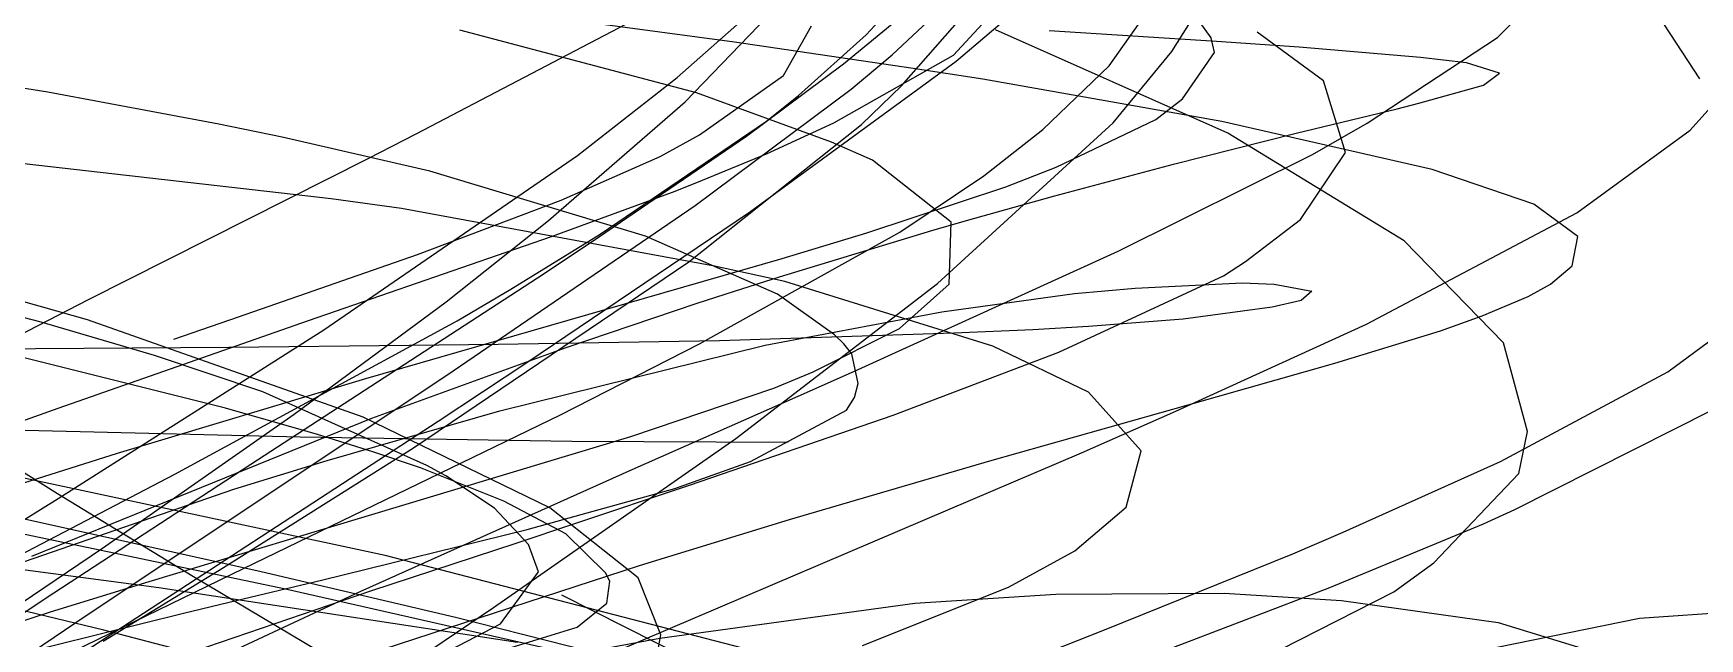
# Model space of a CAD drawing. Header units: metres. Extents: x -663 to 215, y -40 to 703.
# Drawn here: x 92.08 to 129.63, y 337.02 to 350.64 of the extents above; entities that cross this region are included whole.
import ezdxf

# ---------------------------------------------------------------- set-up
doc = ezdxf.new("R2010")
doc.units = ezdxf.units.M

msp = doc.modelspace()

# ---------------------------------------------------------------- linework, layer by layer
for p, q in [((112.876, 350.019, -2413.984), (116.789, 353.356, -2410.372)), ((111.645, 349.461, -2410.287), (114.758, 353.017, -2407.457)), ((125.069, 350.548, -2418.481), (127.496, 352.997, -2414.722)), ((111.428, 350.159, -2413.123), (113.805, 352.384, -2410.463)), ((117.732, 350.233, -2409.915), (118.999, 352.252, -2407.822)), ((106.583, 349.647, -2401.605), (109.27, 352.018, -2398.508)), ((106.77, 349.105, -2405.071), (109.579, 352.024, -2401.659)), ((100.702, 348.382, -2431.337), (106.977, 351.664, -2426.822)), ((110.845, 350.611, -2401.81), (111.911, 351.765, -2400.43)), ((112.81, 350.153, -2399.445), (114.075, 351.517, -2396.333)), ((116.319, 349.916, -2420.946), (117.486, 351.568, -2418.492)), ((107.88, 350.443, -2383.649), (101.37, 351.317, -2380.19)), ((110.337, 349.959, -2414.501), (111.772, 351.136, -2413.046)), ((118.616, 350.543, -2378.843), (118.116, 351.243, -2375.768)), ((129.631, 349.619, -2410.255), (128.567, 351.248, -2407.741)), ((107.019, 349.302, -2385.211), (101.687, 350.717, -2381.813)), ((108.985, 349.692, -2397.315), (109.61, 350.814, -2394.51)), ((118.995, 348.398, -2400.846), (113.757, 350.727, -2396.679)), ((92.406, 349.321, -2380.23), (84.077, 350.62, -2377.232)), ((111.903, 349.851, -2385.973), (107.88, 350.443, -2383.649)), ((109.317, 349.249, -2403.505), (110.845, 350.611, -2401.81)), ((118.741, 350.458, -2384.453), (114.969, 350.699, -2381.218)), ((118.694, 350.215, -2380.318), (118.616, 350.543, -2378.843)), ((120.602, 350.33, -2386.319), (118.741, 350.458, -2384.453)), ((121.15, 349.576, -2369.14), (119.655, 350.669, -2365.573)), ((122.132, 348.623, -2421.432), (125.069, 350.548, -2418.481)), ((108.218, 346.622, -2417.607), (112.876, 350.019, -2413.984)), ((110.118, 348.628, -2403.221), (112.81, 350.153, -2399.445)), ((110.508, 349.386, -2414.022), (111.428, 350.159, -2413.123)), ((116.412, 348.63, -2411.587), (117.732, 350.233, -2409.915)), ((117.975, 349.167, -2385.23), (118.694, 350.215, -2380.318)), ((123.334, 350.102, -2390.112), (120.602, 350.33, -2386.319)), ((124.373, 349.983, -2392.196), (123.334, 350.102, -2390.112)), ((125.12, 349.749, -2395.984), (124.373, 349.983, -2392.196)), ((104.341, 347.891, -2403.94), (106.583, 349.647, -2401.605)), ((107.091, 348.357, -2400.901), (108.985, 349.692, -2397.315)), ((108.145, 348.333, -2416.433), (110.337, 349.959, -2414.501)), ((113.472, 349.61, -2386.925), (111.903, 349.851, -2385.973)), ((118.863, 348.663, -2390.749), (113.472, 349.61, -2386.925)), ((114.829, 348.482, -2423.089), (116.319, 349.916, -2420.946)), ((124.755, 349.481, -2399.39), (125.12, 349.749, -2395.984)), ((96.261, 348.598, -2381.795), (92.406, 349.321, -2380.23)), ((106.993, 346.769, -2416.923), (110.508, 349.386, -2414.022)), ((110.061, 348.198, -2387.964), (107.019, 349.302, -2385.211)), ((108.6, 348.667, -2404.247), (109.317, 349.249, -2403.505)), ((110.737, 348.589, -2410.997), (111.645, 349.461, -2410.287)), ((121.646, 347.961, -2374.699), (121.15, 349.576, -2369.14)), ((123.301, 349.07, -2403.064), (124.755, 349.481, -2399.39)), ((103.686, 346.428, -2408.235), (106.77, 349.105, -2405.071)), ((117.375, 348.706, -2387.444), (117.975, 349.167, -2385.23)), ((120.535, 348.396, -2407.262), (122.813, 348.947, -2404.006)), ((122.813, 348.947, -2404.006), (123.301, 349.07, -2403.064)), ((129.416, 348.466, -2419.923), (129.878, 348.981, -2419.118)), ((97.687, 348.308, -2382.412), (96.261, 348.598, -2381.795)), ((104.852, 346.124, -2407.65), (108.6, 348.667, -2404.247)), ((106.847, 345.498, -2413.606), (110.737, 348.589, -2410.997)), ((108.597, 347.932, -2405.005), (110.118, 348.628, -2403.221)), ((112.45, 345.009, -2415.391), (116.412, 348.63, -2411.587)), ((113.499, 347.438, -2424.654), (114.829, 348.482, -2423.089)), ((115.123, 347.635, -2392.683), (117.375, 348.706, -2387.444)), ((123.597, 347.581, -2395.45), (118.863, 348.663, -2390.749)), ((120.902, 347.917, -2422.51), (122.132, 348.623, -2421.432)), ((126.861, 346.601, -2422.778), (129.416, 348.466, -2419.923)), ((101.013, 347.541, -2384.027), (97.687, 348.308, -2382.412)), ((99.621, 347.83, -2432.072), (100.702, 348.382, -2431.337)), ((104.668, 345.955, -2419.112), (108.145, 348.333, -2416.433)), ((106.206, 347.875, -2402.233), (107.091, 348.357, -2400.901)), ((110.99, 347.788, -2389.016), (110.061, 348.198, -2387.964)), ((117.768, 347.702, -2410.367), (120.535, 348.396, -2407.262)), ((122.971, 345.974, -2405.083), (118.995, 348.398, -2400.846)), ((92.624, 340.276, -2378.112), (80.684, 347.749, -2371.5)), ((98.787, 346.916, -2357.088), (88.841, 348.051, -2352.579)), ((93.318, 344.654, -2436.016), (99.621, 347.83, -2432.072)), ((98.626, 343.969, -2409.236), (104.341, 347.891, -2403.94)), ((103.97, 346.886, -2405.028), (106.206, 347.875, -2402.233)), ((107.158, 347.337, -2406.552), (108.597, 347.932, -2405.005)), ((112.762, 346.396, -2392.898), (110.99, 347.788, -2389.016)), ((116.523, 345.738, -2425.769), (120.902, 347.917, -2422.51)), ((120.629, 346.455, -2380.158), (121.646, 347.961, -2374.699)), ((105.876, 346.076, -2387.223), (101.013, 347.541, -2384.027)), ((106.539, 347.092, -2407.192), (107.158, 347.337, -2406.552)), ((111.602, 346.17, -2426.554), (113.499, 347.438, -2424.654)), ((113.989, 347.19, -2394.858), (115.123, 347.635, -2392.683)), ((115.065, 346.982, -2412.969), (117.768, 347.702, -2410.367)), ((125.887, 346.8, -2399.114), (123.597, 347.581, -2395.45)), ((103.751, 346.069, -2409.865), (106.539, 347.092, -2407.192)), ((110.86, 346.156, -2399.807), (113.989, 347.19, -2394.858)), ((113.107, 346.433, -2414.693), (115.065, 346.982, -2412.969)), ((100.372, 346.701, -2357.891), (98.787, 346.916, -2357.088)), ((107.43, 345.402, -2362.498), (100.372, 346.701, -2357.891)), ((100.735, 345.664, -2408.476), (103.97, 346.886, -2405.028)), ((101.398, 342.95, -2420.865), (106.993, 346.769, -2416.923)), ((103.201, 343.233, -2421.136), (108.218, 346.622, -2417.607)), ((122.116, 344.1, -2426.443), (126.861, 346.601, -2422.778)), ((126.878, 346.07, -2402.752), (125.887, 346.8, -2399.114)), ((101.38, 344.6, -2410.403), (103.686, 346.428, -2408.235)), ((108.894, 345.16, -2418.042), (112.327, 346.209, -2415.354)), ((112.327, 346.209, -2415.354), (113.107, 346.433, -2414.693)), ((112.713, 344.998, -2397.278), (112.762, 346.396, -2392.898)), ((119.395, 345.507, -2383.69), (120.629, 346.455, -2380.158)), ((98.279, 344.176, -2414.631), (103.751, 346.069, -2409.865)), ((102.838, 344.886, -2409.357), (104.852, 346.124, -2407.65)), ((103.438, 345.137, -2420.008), (104.668, 345.955, -2419.112)), ((108.848, 344.769, -2390.36), (105.876, 346.076, -2387.223)), ((107.087, 343.652, -2430.271), (111.602, 346.17, -2426.554)), ((108.955, 345.577, -2402.501), (110.86, 346.156, -2399.807)), ((125.21, 343.679, -2409.141), (122.971, 345.974, -2405.083)), ((126.757, 345.414, -2406.1), (126.878, 346.07, -2402.752)), ((96.703, 344.259, -2412.308), (100.735, 345.664, -2408.476)), ((100.645, 341.314, -2417.286), (106.847, 345.498, -2413.606)), ((104.962, 344.426, -2407.533), (108.955, 345.577, -2402.501)), ((110.664, 343.078, -2429.566), (116.523, 345.738, -2425.769)), ((118.896, 345.187, -2384.894), (119.395, 345.507, -2383.69)), ((96.981, 340.945, -2424.273), (103.438, 345.137, -2420.008)), ((109.014, 345.056, -2363.714), (107.43, 345.402, -2362.498)), ((107.879, 344.839, -2418.805), (108.894, 345.16, -2418.042)), ((115.187, 343.468, -2391.396), (118.896, 345.187, -2384.894)), ((126.264, 345.001, -2408.197), (126.757, 345.414, -2406.1)), ((92.258, 344.14, -2378.029), (89.571, 344.846, -2376.643)), ((101.629, 344.173, -2410.352), (102.838, 344.886, -2409.357)), ((107.039, 344.569, -2419.424), (107.879, 344.839, -2418.805)), ((107.911, 341.526, -2419.049), (112.45, 345.009, -2415.391)), ((110.129, 343.855, -2392.799), (108.848, 344.769, -2390.36)), ((113.698, 343.604, -2368.924), (109.014, 345.056, -2363.714)), ((111.598, 343.996, -2400.685), (112.713, 344.998, -2397.278)), ((112.548, 344.373, -2410.446), (115.538, 344.784, -2406.428)), ((115.538, 344.784, -2406.428), (116.909, 344.91, -2404.225)), ((116.909, 344.91, -2404.225), (119.316, 345.029, -2399.523)), ((119.316, 345.029, -2399.523), (120.039, 344.997, -2397.344)), ((120.039, 344.997, -2397.344), (120.887, 344.837, -2392.803)), ((120.887, 344.837, -2392.803), (120.647, 344.63, -2389.266)), ((124.727, 344.284, -2411.701), (125.762, 344.719, -2409.604)), ((125.762, 344.719, -2409.604), (126.264, 345.001, -2408.197)), ((84.978, 340.334, -2440.788), (93.318, 344.654, -2436.016)), ((93.298, 344.191, -2378.25), (91.522, 344.699, -2377.462)), ((97.955, 342.071, -2413.396), (101.38, 344.6, -2410.403)), ((99.57, 342.877, -2413.599), (104.962, 344.426, -2407.533)), ((104.084, 343.571, -2421.496), (107.039, 344.569, -2419.424)), ((108.567, 343.622, -2414.984), (112.548, 344.373, -2410.446)), ((119.993, 344.479, -2386.976), (117.985, 344.206, -2382.832)), ((120.647, 344.63, -2389.266), (119.993, 344.479, -2386.976)), ((94.81, 343.391, -2379.521), (92.258, 344.14, -2378.029)), ((92.636, 342.207, -2419.225), (98.279, 344.176, -2414.631)), ((92.637, 340.171, -2414.346), (98.626, 343.969, -2409.236)), ((99.51, 342.006, -2381.823), (93.298, 344.191, -2378.25)), ((95.246, 343.76, -2413.633), (96.703, 344.259, -2412.308)), ((95.266, 340.718, -2415.259), (101.629, 344.173, -2410.352)), ((109.654, 343.025, -2404.146), (111.598, 343.996, -2400.685)), ((114.598, 343.972, -2378.705), (112.817, 343.892, -2376.985)), ((115.858, 344.041, -2380.048), (114.598, 343.972, -2378.705)), ((117.985, 344.206, -2382.832), (115.858, 344.041, -2380.048)), ((117.826, 342.135, -2429.181), (122.116, 344.1, -2426.443)), ((123.788, 343.95, -2413.254), (124.727, 344.284, -2411.701)), ((96.406, 342.209, -2375.481), (90.018, 343.797, -2372.038)), ((100.549, 343.614, -2367.788), (96.482, 343.575, -2365.304)), ((102.55, 343.637, -2369.061), (100.549, 343.614, -2367.788)), ((107.539, 343.723, -2372.549), (102.55, 343.637, -2369.061)), ((102.589, 342.144, -2420.801), (108.567, 343.622, -2414.984)), ((103.957, 342.054, -2432.575), (107.087, 343.652, -2430.271)), ((112.817, 343.892, -2376.985), (107.539, 343.723, -2372.549)), ((110.339, 343.653, -2393.361), (110.129, 343.855, -2392.799)), ((110.525, 343.426, -2394.013), (110.339, 343.653, -2393.361)), ((115.853, 342.568, -2372.807), (113.698, 343.604, -2368.924)), ((121.405, 343.218, -2416.366), (123.788, 343.95, -2413.254)), ((125.746, 341.681, -2412.809), (125.21, 343.679, -2409.141)), ((128.907, 343.025, -2417.893), (129.969, 343.802, -2416.547)), ((92.129, 343.54, -2362.794), (84.061, 343.478, -2358.398)), ((96.482, 343.575, -2365.304), (92.129, 343.54, -2362.794)), ((97.251, 342.576, -2381.192), (94.81, 343.391, -2379.521)), ((99.706, 341.981, -2424.359), (104.084, 343.571, -2421.496)), ((101.197, 341.911, -2422.492), (103.201, 343.233, -2421.136)), ((110.665, 342.758, -2396.085), (110.525, 343.426, -2394.013)), ((111.457, 342.05, -2396.653), (115.187, 343.468, -2391.396)), ((118.098, 342.279, -2419.871), (121.405, 343.218, -2416.366)), ((93.975, 341.192, -2419.369), (99.57, 342.877, -2413.599)), ((96.962, 339.997, -2423.736), (101.398, 342.95, -2420.865)), ((108.763, 342.656, -2405.477), (109.654, 343.025, -2404.146)), ((109.636, 342.62, -2430.206), (110.664, 343.078, -2429.566)), ((125.136, 341.003, -2421.374), (128.907, 343.025, -2417.893)), ((100.947, 340.913, -2384.968), (97.251, 342.576, -2381.192)), ((105.545, 341.565, -2409.387), (108.763, 342.656, -2405.477)), ((105.569, 340.822, -2432.628), (109.636, 342.62, -2430.206)), ((110.584, 342.449, -2397.1), (110.665, 342.758, -2396.085)), ((117.044, 341.246, -2378.084), (115.853, 342.568, -2372.807)), ((89.698, 341.154, -2421.544), (92.636, 342.207, -2419.225)), ((98.48, 341.613, -2376.833), (96.406, 342.209, -2375.481)), ((98.7, 341.027, -2424.227), (102.589, 342.144, -2420.801)), ((108.238, 341.002, -2402.557), (110.399, 342.157, -2398.102)), ((110.399, 342.157, -2398.102), (110.584, 342.449, -2397.1)), ((113.629, 341.017, -2423.862), (118.098, 342.279, -2419.871)), ((115.698, 341.202, -2430.44), (117.826, 342.135, -2429.181)), ((125.46, 339.922, -2421.716), (129.917, 342.167, -2417.737)), ((98.091, 341.551, -2362.564), (88.163, 341.794, -2356.947)), ((92.042, 338.876, -2428.908), (99.706, 341.981, -2424.359)), ((93.634, 339.052, -2416.934), (97.955, 342.071, -2413.396)), ((96.218, 338.673, -2425.719), (101.197, 341.911, -2422.492)), ((96.816, 338.594, -2437.253), (103.957, 342.054, -2432.575)), ((103.714, 339.959, -2385.657), (99.51, 342.006, -2381.823)), ((106.866, 340.469, -2402.233), (111.457, 342.05, -2396.653)), ((104.211, 341.452, -2366.434), (98.091, 341.551, -2362.564)), ((99.725, 341.225, -2377.748), (98.48, 341.613, -2376.833)), ((100.408, 340.019, -2414.54), (105.545, 341.565, -2409.387)), ((102.449, 337.715, -2422.997), (107.911, 341.526, -2419.049)), ((109.09, 341.436, -2369.923), (104.211, 341.452, -2366.434)), ((125.553, 340.734, -2414.599), (125.746, 341.681, -2412.809)), ((100.007, 338.891, -2346.938), (90.276, 340.965, -2342.288)), ((90.941, 340.236, -2422.356), (93.975, 341.192, -2419.369)), ((96.362, 338.619, -2419.703), (100.645, 341.314, -2417.286)), ((96.596, 340.379, -2425.992), (98.7, 341.027, -2424.227)), ((100.805, 340.859, -2378.637), (99.725, 341.225, -2377.748)), ((106.53, 340.395, -2405.061), (108.238, 341.002, -2402.557)), ((109.121, 339.696, -2427.409), (113.629, 341.017, -2423.862)), ((112.177, 339.7, -2432.391), (115.698, 341.202, -2430.44)), ((116.701, 339.977, -2383.469), (117.044, 341.246, -2378.084)), ((121.593, 339.411, -2424.051), (125.136, 341.003, -2421.374)), ((97.764, 338.133, -2347.887), (85.79, 340.628, -2342.158)), ((88.546, 337.21, -2420.182), (95.266, 340.718, -2415.259)), ((92.345, 337.922, -2427.143), (96.981, 340.945, -2424.273)), ((99.444, 338.079, -2436.08), (105.569, 340.822, -2432.628)), ((102.681, 340.109, -2380.617), (100.805, 340.859, -2378.637)), ((101.376, 340.685, -2385.512), (100.947, 340.913, -2384.968)), ((102.473, 339.956, -2387.369), (101.376, 340.685, -2385.512)), ((123.637, 338.724, -2418.569), (125.553, 340.734, -2414.599)), ((90.811, 338.386, -2430.444), (96.596, 340.379, -2425.992)), ((95.653, 338.427, -2379.485), (92.624, 340.276, -2378.112)), ((103.208, 339.472, -2408.945), (106.53, 340.395, -2405.061)), ((104.26, 339.6, -2405.167), (106.866, 340.469, -2402.233)), ((94.909, 338.159, -2347.777), (81.88, 339.869, -2342.999)), ((91.501, 339.463, -2415.292), (92.637, 340.171, -2414.346)), ((93.039, 337.383, -2426.156), (96.962, 339.997, -2423.736)), ((94.61, 338.278, -2419.649), (100.408, 340.019, -2414.54)), ((103.235, 339.138, -2389.673), (102.473, 339.956, -2387.369)), ((104.078, 339.376, -2382.79), (102.681, 340.109, -2380.617)), ((105.706, 338.384, -2389.174), (103.714, 339.959, -2385.657)), ((115.545, 338.992, -2387.794), (116.701, 339.977, -2383.469)), ((124.755, 339.601, -2422.285), (125.46, 339.922, -2421.716)), ((97.21, 338.519, -2348.249), (91.878, 339.705, -2345.644)), ((98.568, 338.334, -2413.523), (103.208, 339.472, -2408.945)), ((102.956, 339.169, -2406.588), (104.26, 339.6, -2405.167)), ((104.64, 336.49, -2436.218), (112.177, 339.7, -2432.391)), ((105.736, 338.662, -2429.865), (109.121, 339.696, -2427.409)), ((121.291, 338.171, -2424.788), (124.755, 339.601, -2422.285)), ((99.686, 338.091, -2409.981), (102.956, 339.169, -2406.588)), ((103.46, 338.523, -2391.579), (103.235, 339.138, -2389.673)), ((104.968, 338.5, -2385.878), (104.078, 339.376, -2382.79)), ((120.457, 338.926, -2424.852), (121.593, 339.411, -2424.051)), ((86.71, 334.38, -2422.239), (93.634, 339.052, -2416.934)), ((93.666, 337.206, -2344.659), (86.922, 338.834, -2341.418)), ((110.126, 336.266, -2352.038), (100.007, 338.891, -2346.938)), ((114.052, 338.175, -2391.427), (115.545, 338.992, -2387.794)), ((116.214, 337.215, -2427.576), (120.457, 338.926, -2424.852)), ((122.733, 338.072, -2419.883), (123.637, 338.724, -2418.569)), ((90.523, 334.963, -2429.258), (96.218, 338.673, -2425.719)), ((90.747, 335.652, -2440.922), (96.816, 338.594, -2437.253)), ((93.655, 336.958, -2421.2), (96.362, 338.619, -2419.703)), ((98.487, 336.739, -2380.624), (95.653, 338.427, -2379.485)), ((96.489, 337.834, -2415.436), (98.568, 338.334, -2413.523)), ((101.592, 337.493, -2350.432), (97.21, 338.519, -2348.249)), ((99.961, 336.776, -2433.684), (105.736, 338.662, -2429.865)), ((102.608, 337.353, -2395.848), (103.46, 338.523, -2391.579)), ((105.072, 338.309, -2386.613), (104.968, 338.5, -2385.878)), ((106.219, 337.104, -2392.637), (105.706, 338.384, -2389.174)), ((92.329, 334.763, -2439.892), (99.444, 338.079, -2436.08)), ((92.443, 337.612, -2421.462), (94.61, 338.278, -2419.649)), ((93.034, 335.829, -2416.356), (99.686, 338.091, -2409.981)), ((102.99, 336.93, -2350.908), (94.909, 338.159, -2347.777)), ((104.805, 336.531, -2351.379), (97.764, 338.133, -2347.887)), ((112.281, 333.82, -2380.315), (103.986, 337.992, -2377.479)), ((105.004, 337.816, -2388.735), (105.072, 338.309, -2386.613)), ((110.76, 336.862, -2397.158), (114.052, 338.175, -2391.427)), ((111.939, 337.818, -2395.604), (115.121, 338.017, -2393.865)), ((115.121, 338.017, -2393.865), (118.911, 338.041, -2391.781)), ((117.526, 336.729, -2427.24), (121.291, 338.171, -2424.788)), ((118.911, 338.041, -2391.781), (121.559, 337.874, -2390.29)), ((119.34, 336.344, -2423.405), (122.733, 338.072, -2419.883)), ((85.552, 333.357, -2431.126), (92.345, 337.922, -2427.143)), ((87.185, 335.896, -2425.619), (92.443, 337.612, -2421.462)), ((91.583, 336.63, -2419.657), (95.462, 337.587, -2416.356)), ((95.462, 337.587, -2416.356), (96.489, 337.834, -2415.436)), ((98.607, 335.138, -2425.619), (102.449, 337.715, -2422.997)), ((104.33, 337.276, -2391.467), (105.004, 337.816, -2388.735)), ((106.193, 337.029, -2398.765), (111.939, 337.818, -2395.604)), ((121.559, 337.874, -2390.29), (125.086, 337.381, -2388.186)), ((128.273, 337.479, -2393.021), (132.06, 337.743, -2390.464)), ((90.751, 335.848, -2427.531), (93.039, 337.383, -2426.156)), ((98.442, 335.966, -2347.001), (93.666, 337.206, -2344.659)), ((100.913, 336.474, -2399.539), (102.608, 337.353, -2395.848)), ((110.651, 335.201, -2355.228), (101.592, 337.493, -2350.432)), ((101.796, 336.493, -2396.335), (104.33, 337.276, -2391.467)), ((115, 336.735, -2428.321), (116.214, 337.215, -2427.576)), ((122.266, 336.254, -2396.972), (128.273, 337.479, -2393.021)), ((125.086, 337.381, -2388.186), (128.295, 336.399, -2385.832)), ((103.16, 336.463, -2400.446), (106.193, 337.029, -2398.765)), ((106.117, 336.571, -2394.255), (106.219, 337.104, -2392.637))]:
    msp.add_line(p, q)

doc.saveas('drawing.dxf')
